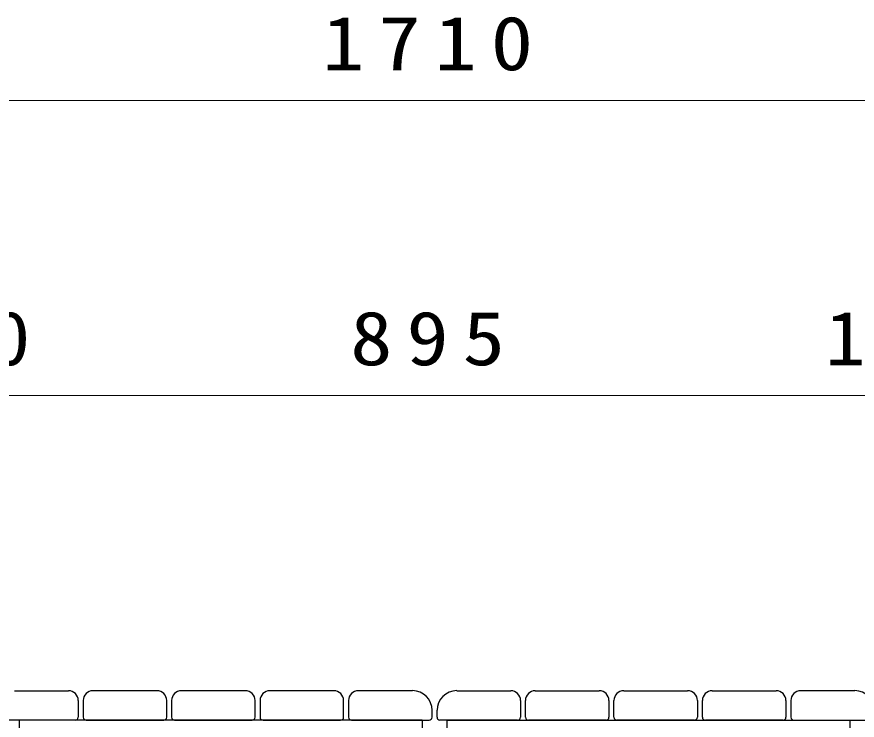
# Model space of a CAD drawing. Units: millimetres on the paper, scale 1:30. Extents: x -365 to 0, y 0 to 257.
# Drawn here: x -137.19 to -108.69, y 115.11 to 138.95 of the extents above; entities that cross this region are included whole.
import ezdxf

# ---------------------------------------------------------------- set-up
doc = ezdxf.new("R2010")
doc.units = ezdxf.units.MM
doc.layers.add('LY_1', color=7, linetype='Continuous', lineweight=25)
doc.styles.add('ＭＳ ゴシック', font='')
doc.styles.get('ＭＳ ゴシック').set_extended_font_data('MS Gothic')

msp = doc.modelspace()

# ---------------------------------------------------------------- linework, layer by layer
at = {"layer": 'LY_1', "lineweight": 13}
for p, q in [((-151.524, 136.113), (-94.528, 136.113)), ((-137.943, 126.113), (-108.11, 126.113))]:
    msp.add_line(p, q, dxfattribs=at)
at = {"layer": 'LY_1', "color": 40}
for p, q in [((-137.276, 116.112), (-135.443, 116.112)), ((-132.443, 116.112), (-134.61, 116.112)), ((-129.443, 116.112), (-131.61, 116.112)), ((-126.443, 116.112), (-128.61, 116.112)), ((-123.776, 116.112), (-125.61, 116.112)), ((-122.276, 116.112), (-120.443, 116.112)), ((-119.61, 116.112), (-117.443, 116.112)), ((-116.61, 116.112), (-114.443, 116.112)), ((-113.61, 116.112), (-111.443, 116.112)), ((-108.776, 116.112), (-110.61, 116.112)), ((-135.11, 115.779), (-135.11, 115.212)), ((-134.943, 115.779), (-134.943, 115.212)), ((-132.11, 115.212), (-132.11, 115.779)), ((-131.943, 115.779), (-131.943, 115.212)), ((-129.11, 115.212), (-129.11, 115.779)), ((-128.943, 115.779), (-128.943, 115.212)), ((-126.11, 115.212), (-126.11, 115.779)), ((-125.943, 115.779), (-125.943, 115.212)), ((-120.11, 115.779), (-120.11, 115.212)), ((-119.943, 115.212), (-119.943, 115.779)), ((-117.11, 115.779), (-117.11, 115.212)), ((-116.943, 115.212), (-116.943, 115.779)), ((-114.11, 115.779), (-114.11, 115.212)), ((-113.943, 115.212), (-113.943, 115.779)), ((-111.11, 115.779), (-111.11, 115.212)), ((-110.943, 115.779), (-110.943, 115.212)), ((-123.11, 115.212), (-123.11, 115.446)), ((-122.943, 115.212), (-122.943, 115.446)), ((-135.21, 115.112), (-137.843, 115.112)), ((-134.843, 115.112), (-132.21, 115.112)), ((-131.843, 115.112), (-129.21, 115.112)), ((-128.843, 115.112), (-126.21, 115.112)), ((-125.843, 115.112), (-123.21, 115.112)), ((-120.21, 115.112), (-122.843, 115.112)), ((-117.21, 115.112), (-119.843, 115.112)), ((-114.21, 115.112), (-116.843, 115.112)), ((-111.21, 115.112), (-113.843, 115.112)), ((-110.843, 115.112), (-108.21, 115.112))]:
    msp.add_line(p, q, dxfattribs=at)
at = {"layer": 'LY_1', "color": 4}
for p, q in [((-137.11, 115.112), (-137.11, 114.722)), ((-123.443, 115.112), (-137.11, 115.112)), ((-123.443, 115.112), (-123.443, 114.446)), ((-122.61, 115.112), (-122.61, 114.446)), ((-122.61, 115.112), (-108.943, 115.112)), ((-108.943, 115.112), (-108.943, 114.722))]:
    msp.add_line(p, q, dxfattribs=at)
at = {"layer": 'LY_1', "color": 40}
for centre, radius, start, end in [((-135.443, 115.779), 0.333, 0, 90), ((-134.61, 115.779), 0.333, 90, 180), ((-132.443, 115.779), 0.333, 0, 90), ((-131.61, 115.779), 0.333, 90, 180), ((-129.443, 115.779), 0.333, 0, 90), ((-128.61, 115.779), 0.333, 90, 180), ((-126.443, 115.779), 0.333, 0, 90), ((-125.61, 115.779), 0.333, 90, 180), ((-123.776, 115.446), 0.667, 0, 90), ((-122.276, 115.446), 0.667, 90, 180), ((-120.443, 115.779), 0.333, 0, 90), ((-119.61, 115.779), 0.333, 90, 180), ((-117.443, 115.779), 0.333, 0, 90), ((-116.61, 115.779), 0.333, 90, 180), ((-114.443, 115.779), 0.333, 0, 90), ((-113.61, 115.779), 0.333, 90, 180), ((-111.443, 115.779), 0.333, 0, 90), ((-110.61, 115.779), 0.333, 90, 180), ((-108.776, 115.446), 0.667, 0, 90), ((-135.21, 115.212), 0.1, 270, 0), ((-134.843, 115.212), 0.1, 180, 270), ((-132.21, 115.212), 0.1, 270, 0), ((-131.843, 115.212), 0.1, 180, 270), ((-129.21, 115.212), 0.1, 270, 0), ((-128.843, 115.212), 0.1, 180, 270), ((-126.21, 115.212), 0.1, 270, 0), ((-125.843, 115.212), 0.1, 180, 270), ((-123.21, 115.212), 0.1, 270, 0), ((-122.843, 115.212), 0.1, 180, 270), ((-120.21, 115.212), 0.1, 270, 0), ((-119.843, 115.212), 0.1, 180, 270), ((-117.21, 115.212), 0.1, 270, 0), ((-116.843, 115.212), 0.1, 180, 270), ((-114.21, 115.212), 0.1, 270, 0), ((-113.843, 115.212), 0.1, 180, 270), ((-111.21, 115.212), 0.1, 270, 0), ((-110.843, 115.212), 0.1, 180, 270)]:
    msp.add_arc(centre, radius, start, end, dxfattribs=at)

# ---------------------------------------------------------------- texts
at = {"layer": 'LY_1', "char_height": 1.833, "attachment_point": 8, "style": 'ＭＳ ゴシック'}
for s, insert in [('\\T1.33;\\W1.15;1710', (-123.026, 137.113)), ('\\T1.34;\\W1.1;10', (-138.11, 127.113)), ('\\T1.33;\\W1.15;895', (-123.026, 127.113)), ('\\T1.34;\\W1.1;10', (-107.943, 127.113))]:
    msp.add_mtext(s, dxfattribs=dict(at, insert=insert))

doc.saveas('drawing.dxf')
